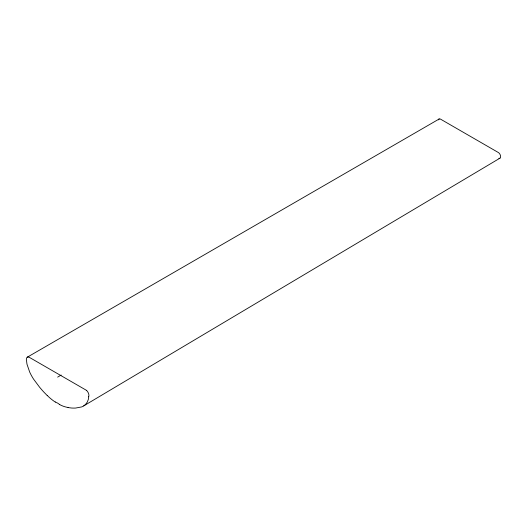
<?xml version="1.0" encoding="UTF-8"?>
<svg xmlns="http://www.w3.org/2000/svg" width="527" height="527" viewBox="0 0 527 527"><rect width="100%" height="100%" fill="white"/><g stroke="black" fill="none" stroke-linecap="round" stroke-linejoin="round"><path stroke-width="0.79" d="M88.701 396.785L88.516 398.181A15.876 9.163 60 0 1 88.24 399.703L87.166 402.279L85.624 404.295A32.002 18.478 60 0 1 83.464 406.047A31.106 17.958 60 0 1 81.705 406.916L75.684 408.043A81.066 46.804 60 0 1 71.428 408.01L68.055 407.582M438.866 119.207A3.32 1.917 60 0 1 440.506 119.128L498.397 152.547A3.32 1.917 60 0 1 500.083 154.549A3.399 1.963 60 0 1 499.985 158.146L83.727 405.882M439.189 118.983L27.371 357.141M57.641 377.108L61.204 375.053M28.708 356.99L86.573 390.395M55.295 401.963L56.053 402.384A12.997 7.503 60 0 0 57.166 402.898L57.575 403.069A1.884 1.087 60 0 1 57.766 403.188L58.115 403.445A12.997 7.503 60 0 0 59.228 404.216L59.722 404.519M47.226 395.553L43.853 392.088A81.066 46.804 60 0 1 39.597 387.213L33.576 379.13A31.106 17.958 60 0 1 31.027 374.783A32.002 18.478 60 0 1 29.657 371.983L27.042 364.368A15.876 9.163 60 0 1 26.765 362.53L26.581 360.923A4.835 2.793 60 0 1 26.429 358.604A4.815 2.78 60 0 1 27.035 357.392A4.769 2.754 60 0 1 28.623 356.957M86.691 390.5A4.842 2.793 60 0 1 88.694 396.765M68.023 407.463A39.453 22.78 60 0 1 59.729 404.637M55.289 402.061A40.006 23.096 60 0 1 47.252 395.481M438.398 119.899A3.399 1.963 60 0 1 438.846 119.174M498.878 158.284A3.149 1.818 60 0 0 499.326 158.363A3.636 2.101 60 0 0 499.932 158.172"/></g></svg>
